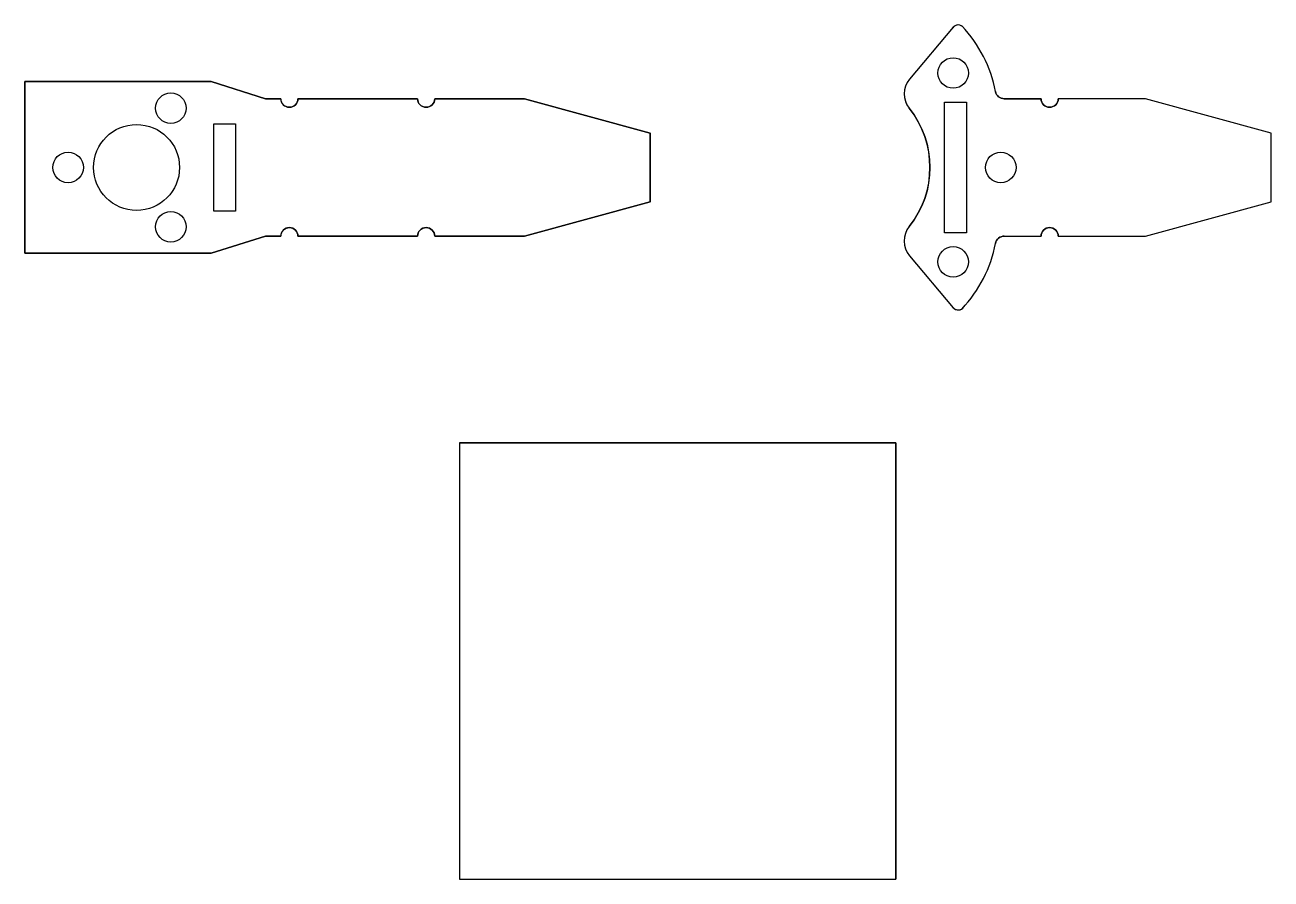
# Paper-space layout 'Sheet' of a CAD drawing. Header units: inches. Extents: x 1.82 to 4.68, y 4.05 to 6.01.
import ezdxf

# ---------------------------------------------------------------- set-up
doc = ezdxf.new("R2010")
doc.units = ezdxf.units.IN
doc.header["$MEASUREMENT"] = 0
doc.layers.add('cut030aluminium', color=7, linetype='Continuous', lineweight=25)

psp = doc.layouts.new('Sheet')

# ---------------------------------------------------------------- linework, layer by layer
at = {"layer": 'cut030aluminium'}
for p, q in [((3.9528, 6.0038), (3.8528, 5.8846)), ((1.825, 5.8792), (2.2518, 5.8792)), ((1.825, 5.4855), (1.825, 5.8792)), ((2.2518, 5.8792), (2.3762, 5.8399)), ((2.3762, 5.8399), (2.4116, 5.8399)), ((2.4509, 5.8399), (2.7249, 5.8399)), ((2.7642, 5.8399), (2.9702, 5.8399)), ((2.9702, 5.8399), (3.2584, 5.7611)), ((3.933, 5.8324), (3.983, 5.8324)), ((3.933, 5.5324), (3.933, 5.8324)), ((3.983, 5.8324), (3.983, 5.5324)), ((4.0698, 5.8399), (4.1541, 5.8399)), ((4.3932, 5.8399), (4.1934, 5.8399)), ((4.6814, 5.7611), (4.3932, 5.8399)), ((2.2579, 5.7824), (2.3079, 5.7824)), ((2.2579, 5.5824), (2.2579, 5.7824)), ((2.3079, 5.7824), (2.3079, 5.5824)), ((3.2584, 5.7611), (3.2584, 5.6036)), ((4.6814, 5.6036), (4.6814, 5.7611)), ((3.2584, 5.6036), (2.9702, 5.5249)), ((4.3932, 5.5249), (4.6814, 5.6036)), ((2.3079, 5.5824), (2.2579, 5.5824)), ((2.3762, 5.5249), (2.2518, 5.4855)), ((2.4116, 5.5249), (2.3762, 5.5249)), ((2.7249, 5.5249), (2.4509, 5.5249)), ((2.9702, 5.5249), (2.7642, 5.5249)), ((3.983, 5.5324), (3.933, 5.5324)), ((4.0698, 5.5249), (4.1541, 5.5249)), ((4.1934, 5.5249), (4.3932, 5.5249)), ((2.2518, 5.4855), (1.825, 5.4855)), ((3.8528, 5.4801), (3.9528, 5.3609)), ((2.8211, 5.0509), (3.8211, 5.0509)), ((2.8211, 5.0509), (2.8211, 4.0509)), ((3.8211, 5.0509), (3.8211, 4.0509)), ((2.8211, 4.0509), (3.8211, 4.0509))]:
    psp.add_line(p, q, dxfattribs=at)
for points in [[(4.6814, 5.7611), (4.3932, 5.8399), (4.1934, 5.8399, -1), (4.1541, 5.8399), (4.0698, 5.8399, -0.36025), (4.0497, 5.8565, 0.143028), (3.973, 6.0062, 0.397396), (3.9528, 6.0038), (3.8528, 5.8846, 0.3566), (3.8519, 5.818, -0.350413), (3.8519, 5.5469, 0.357114), (3.8528, 5.4801), (3.9528, 5.3609, 0.397396), (3.973, 5.3586, 0.143028), (4.0497, 5.5083, -0.36025), (4.0698, 5.5249), (4.1541, 5.5249, -1), (4.1934, 5.5249), (4.3932, 5.5249), (4.6814, 5.6036)], [(3.9177, 5.8989, -1), (3.9877, 5.8989, -1)], [(3.2584, 5.7611), (2.9702, 5.8399), (2.7642, 5.8399, -1), (2.7249, 5.8399), (2.4509, 5.8399, -1), (2.4116, 5.8399), (2.3762, 5.8399), (2.2518, 5.8792), (1.825, 5.8792), (1.825, 5.4855), (2.2518, 5.4855), (2.3762, 5.5249), (2.4116, 5.5249, -1), (2.4509, 5.5249), (2.7249, 5.5249, -1), (2.7642, 5.5249), (2.9702, 5.5249), (3.2584, 5.6036)], [(2.1244, 5.8183, -1), (2.1944, 5.8183, -1)], [(1.9824, 5.6824, -1), (2.1794, 5.6824, -1)], [(1.8889, 5.6824, -1), (1.9589, 5.6824, -1)], [(4.0268, 5.6824, -1), (4.0968, 5.6824, -1)], [(2.1944, 5.5464, -1), (2.1244, 5.5464, -1)], [(3.9877, 5.4658, -1), (3.9177, 5.4658, -1)]]:
    psp.add_lwpolyline(points, format="xyb", close=True, dxfattribs=at)
for points in [[(3.983, 5.5324), (3.933, 5.5324), (3.933, 5.8324), (3.983, 5.8324)], [(2.3079, 5.5824), (2.2579, 5.5824), (2.2579, 5.7824), (2.3079, 5.7824)], [(3.8211, 5.0509), (2.8211, 5.0509), (2.8211, 4.0509), (3.8211, 4.0509)]]:
    psp.add_lwpolyline(points, close=True, dxfattribs=at)
for centre, radius in [((3.9527, 5.8989), 0.035), ((2.1594, 5.8183), 0.035), ((2.0809, 5.6824), 0.0985), ((1.9239, 5.6824), 0.035), ((4.0618, 5.6824), 0.035), ((2.1594, 5.5464), 0.035), ((3.9527, 5.4658), 0.035)]:
    psp.add_circle(centre, radius, dxfattribs=at)
for centre, radius, start, end in [((3.9642, 5.9943), 0.0149, 32.4568, 147.8873), ((3.7551, 5.8001), 0.3, 10.827, 43.3966), ((3.8931, 5.8508), 0.0527, 140, 218.6095), ((4.0698, 5.8603), 0.0205, 190.7538, 270), ((2.4312, 5.8399), 0.0197, 180, 0), ((2.7446, 5.8399), 0.0197, 180, 0), ((4.1737, 5.8399), 0.0197, 180, 0), ((3.6823, 5.6824), 0.2172, 321.3905, 38.6349), ((2.4312, 5.5249), 0.0197, 0, 180), ((2.7446, 5.5249), 0.0197, 360, 180), ((3.8931, 5.514), 0.0527, 141.3905, 220), ((4.1737, 5.5249), 0.0197, 0, 180), ((4.0698, 5.5044), 0.0205, 90, 169.2462), ((3.7551, 5.5647), 0.3, 316.6034, 349.173), ((3.7551, 5.5647), 0.3, 349.1622, 349.173), ((3.9642, 5.3705), 0.0149, 220, 327.5432)]:
    psp.add_arc(centre, radius, start, end, dxfattribs=at)

doc.saveas('drawing.dxf')
